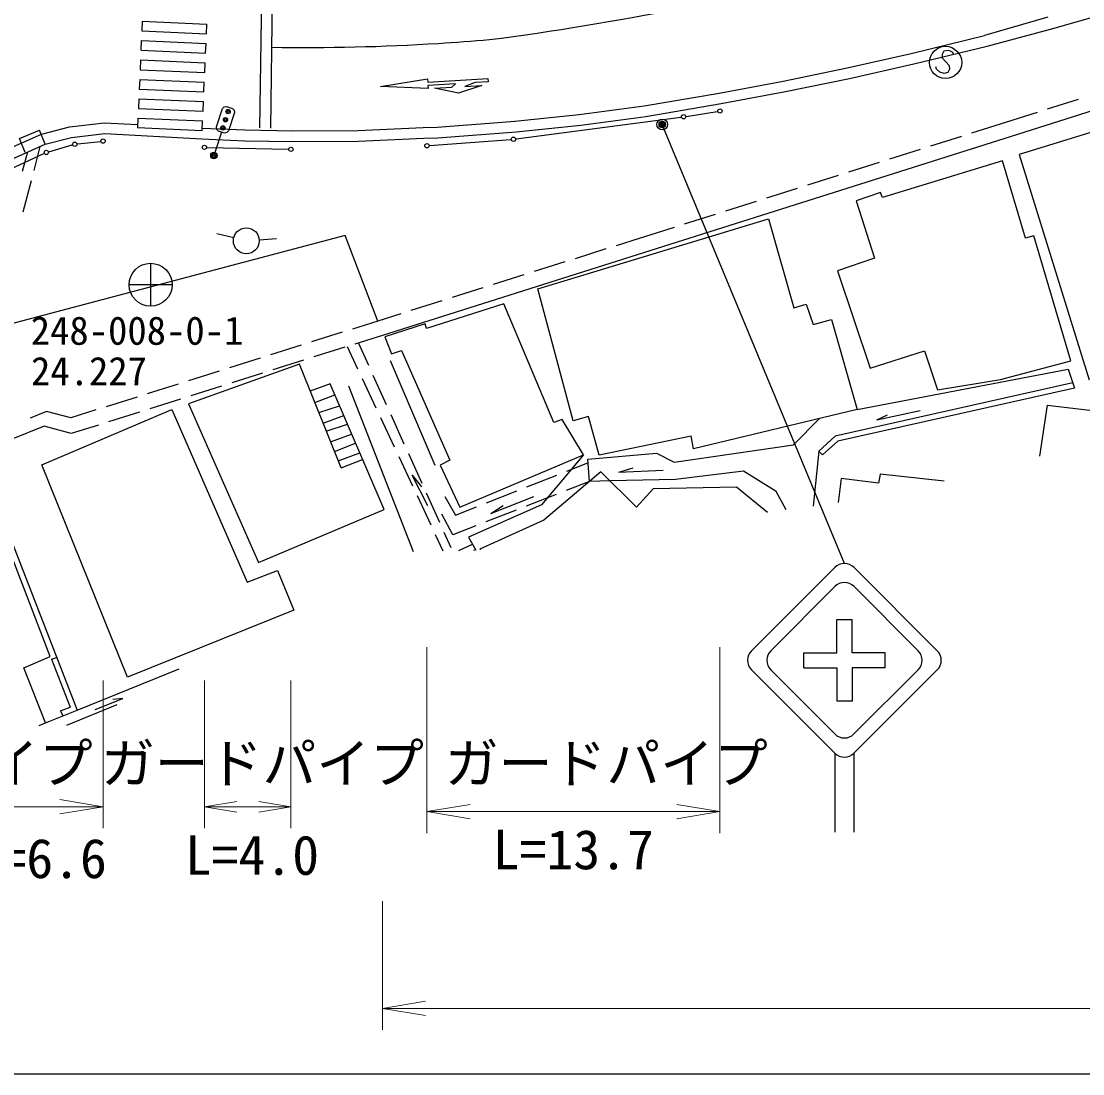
# Model space of a CAD drawing. Units: millimetres, scale not verified. Extents: x 40000 to 680000, y 20000 to 380000.
# Drawn here: x 216464 to 265776, y 205000 to 253896 of the extents above; entities that cross this region are included whole.
import ezdxf
from ezdxf.enums import TextEntityAlignment as Align

# ---------------------------------------------------------------- set-up
doc = ezdxf.new("R2010")
doc.units = ezdxf.units.MM
doc.header["$LTSCALE"] = 1000
doc.header["$PDMODE"] = 32
doc.header["$PDSIZE"] = 500
for name, color, linetype, lineweight in [('M-BGD', 7, 'Continuous', 25), ('M-BMK-OTRS', 5, 'Continuous', 25), ('M-BMK-SRVR', 3, 'Continuous', 25), ('M-STR-HTXT', 7, 'Continuous', 13), ('M-STR-STRC', 7, 'Continuous', 25), ('M-TTL-BAND', 7, 'Continuous', 25)]:
    doc.layers.add(name, color=color, linetype=linetype, lineweight=lineweight)
doc.styles.add('ＭＳ ゴシック', font='')
doc.styles.get('ＭＳ ゴシック').set_extended_font_data('MS Gothic')

# ---------------------------------------------------------------- blocks, each defined once
blk = doc.blocks.new('open_arrow')
at = {"color": 0, "linetype": 'Continuous', "lineweight": -2}
blk.add_lwpolyline([(7.5, 1.25), (0, 0), (7.5, -1.25)], dxfattribs=at)

msp = doc.modelspace()

# ---------------------------------------------------------------- linework, layer by layer
at = {"layer": 'M-BGD'}
for p, q in [((264271, 253534), (267162, 254355)), ((261333, 252744), (264271, 253534)), ((257926, 251913), (261333, 252744)), ((254937, 251241), (257926, 251913)), ((251967, 250627), (254937, 251241)), ((248982, 250067), (251967, 250627)), ((245476, 249476), (248982, 250067)), ((265558, 250262), (264128, 249809)), ((225529, 248984), (225806, 249840)), ((225806, 249840), (225884, 249920)), ((225884, 249920), (225995, 249937)), ((225995, 249937), (226280, 249845)), ((226377, 249656), (226100, 248799)), ((226280, 249845), (226360, 249766)), ((226360, 249766), (226377, 249656)), ((263651, 249658), (262238, 249209)), ((239448, 248757), (242455, 249072)), ((242455, 249072), (245476, 249476)), ((262238, 249209), (260613, 248695)), ((216387, 248453), (217315, 248828)), ((217577, 248179), (217315, 248828)), ((218806, 248501), (220348, 248677)), ((220348, 248677), (224857, 248427)), ((225768, 248749), (225461, 247797)), ((225546, 248873), (225529, 248984)), ((225626, 248795), (225546, 248873)), ((225911, 248703), (225626, 248795)), ((226022, 248720), (225911, 248703)), ((226100, 248799), (226022, 248720)), ((235815, 248480), (239448, 248757)), ((260137, 248544), (258707, 248091)), ((266797, 248935), (262823, 247701)), ((215893, 247428), (217577, 248179)), ((216650, 247804), (216387, 248453)), ((217334, 248070), (217045, 246964)), ((217577, 248179), (218806, 248501)), ((224857, 248427), (226846, 248346)), ((226846, 248346), (229086, 248307)), ((229086, 248307), (232134, 248328)), ((232134, 248328), (235159, 248458)), ((235159, 248458), (235815, 248480)), ((216749, 247810), (216514, 246910)), ((258230, 247940), (256800, 247487)), ((262823, 247701), (266066, 237241)), ((256323, 247336), (254893, 246883)), ((262042, 247403), (256471, 245702)), ((263115, 243812), (262042, 247403)), ((254417, 246732), (252987, 246279)), ((216919, 246480), (216540, 245029)), ((252510, 246128), (251080, 245675)), ((256381, 245933), (255244, 245557)), ((256471, 245702), (256381, 245933)), ((250603, 245524), (249173, 245071)), ((255244, 245557), (256102, 242895)), ((240469, 241465), (251183, 244721)), ((248697, 244920), (247267, 244467)), ((251183, 244721), (252354, 240577)), ((246790, 244316), (245165, 243802)), ((226336, 243835), (225558, 244020)), ((227518, 243741), (228316, 243800)), ((245165, 243802), (244104, 243467)), ((263500, 243924), (263115, 243812)), ((265219, 238113), (263500, 243924)), ((243627, 243316), (242197, 242864)), ((241720, 242713), (240290, 242262)), ((256102, 242895), (254385, 242299)), ((254385, 242299), (255895, 237780)), ((239813, 242111), (238382, 241659)), ((237906, 241509), (236475, 241057)), ((242110, 235339), (240469, 241465)), ((235999, 240906), (234568, 240454)), ((238887, 240760), (235297, 239626)), ((241202, 235256), (238887, 240760)), ((252354, 240577), (252928, 240747)), ((252928, 240747), (253252, 239804)), ((234091, 240304), (233030, 239969)), ((233030, 239969), (231856, 239598)), ((235230, 239832), (233358, 239241)), ((235297, 239626), (235230, 239832)), ((253252, 239804), (254106, 240044)), ((254106, 240044), (255300, 235857)), ((231379, 239448), (229949, 238996)), ((233241, 239301), (231968, 238899)), ((233358, 239241), (233664, 238443)), ((229472, 238846), (228041, 238394)), ((231492, 238749), (230061, 238298)), ((231600, 238783), (232088, 237743)), ((232614, 237895), (232137, 238952)), ((227565, 238244), (226134, 237792)), ((233664, 238443), (234130, 238603)), ((234130, 238603), (236377, 233511)), ((255895, 237780), (258417, 238581)), ((258417, 238581), (259030, 236765)), ((229390, 237971), (224231, 236124)), ((229584, 238147), (228154, 237696)), ((231322, 233143), (229390, 237971)), ((233608, 238134), (235684, 233276)), ((255300, 235857), (265102, 237726)), ((261955, 237247), (265219, 238113)), ((265102, 237726), (265394, 236857)), ((225657, 237642), (224227, 237191)), ((227677, 237545), (226247, 237094)), ((232301, 237291), (232938, 235933)), ((233437, 236072), (232820, 237439)), ((259030, 236765), (261955, 237247)), ((223750, 237040), (222320, 236589)), ((225770, 236943), (224339, 236492)), ((230809, 237046), (229884, 236717)), ((233322, 231216), (230809, 237046)), ((231668, 236962), (234672, 229258)), ((265314, 237095), (254279, 234619)), ((265394, 236857), (254398, 234389)), ((221843, 236438), (220412, 235987)), ((223862, 236342), (222432, 235890)), ((230097, 236189), (231028, 236538)), ((217645, 235770), (216877, 235463)), ((217420, 233293), (223459, 235865)), ((218761, 235466), (217645, 235770)), ((219935, 235836), (218761, 235466)), ((221955, 235740), (220525, 235288)), ((223459, 235865), (226953, 227839)), ((224231, 236124), (227479, 228745)), ((230288, 235713), (231247, 236030)), ((255300, 235857), (247687, 234036)), ((256213, 235382), (258229, 235806)), ((264119, 236059), (263764, 233696)), ((264119, 236059), (270025, 235355)), ((230484, 235226), (231444, 235574)), ((233150, 235480), (233788, 234122)), ((234260, 234249), (233643, 235616)), ((241586, 235400), (241202, 235256)), ((242583, 233753), (241586, 235400)), ((242815, 235529), (242110, 235339)), ((243314, 233737), (242815, 235529)), ((252333, 234224), (253540, 235436)), ((256213, 235382), (256698, 235612)), ((217527, 235077), (216001, 234466)), ((218776, 234736), (217527, 235077)), ((220048, 235138), (218776, 234736)), ((230636, 234848), (231613, 235182)), ((230832, 234361), (231814, 234716)), ((231012, 233913), (231993, 234299)), ((247583, 234624), (243314, 233737)), ((247687, 234036), (247583, 234624)), ((254279, 234619), (253516, 233930)), ((254398, 234389), (253684, 233745)), ((217810, 224388), (214179, 233809)), ((214393, 233899), (219055, 221894)), ((231186, 233480), (232186, 233853)), ((235083, 232426), (234466, 233793)), ((236834, 231322), (242583, 233753)), ((242583, 233753), (240640, 231426)), ((242779, 233554), (245969, 233825)), ((245969, 233825), (246790, 233417)), ((246790, 233417), (252333, 234224)), ((253516, 233930), (253253, 231372)), ((253516, 233930), (253684, 233745)), ((221394, 223417), (217420, 233293)), ((231322, 233143), (232322, 233538)), ((234000, 233670), (234637, 232312)), ((236377, 233511), (235932, 233277)), ((235932, 233277), (236834, 231322)), ((241803, 232996), (242792, 233387)), ((242861, 232521), (242779, 233554)), ((234631, 232811), (235064, 232264)), ((235348, 231384), (234631, 232811)), ((239944, 232260), (241339, 232812)), ((243386, 232968), (240739, 230716)), ((245045, 231318), (243386, 232968)), ((244219, 232951), (244890, 233146)), ((244219, 232951), (246277, 233039)), ((250011, 232990), (246859, 232604)), ((251532, 232043), (250011, 232990)), ((256364, 232856), (256281, 232441)), ((259343, 232525), (256364, 232856)), ((242861, 232521), (241779, 232098)), ((243816, 232541), (242861, 232521)), ((246859, 232604), (243816, 232541)), ((254559, 232648), (254414, 231536)), ((256281, 232441), (254559, 232648)), ((234850, 231859), (235487, 230501)), ((235906, 230603), (235289, 231970)), ((236141, 231818), (236631, 230948)), ((238084, 231523), (239479, 232075)), ((238276, 231024), (240278, 231817)), ((241314, 231916), (239917, 231370)), ((245827, 232176), (245045, 231318)), ((249688, 232252), (245827, 232176)), ((251136, 231074), (249688, 232252)), ((251998, 231195), (251532, 232043)), ((236631, 230948), (237620, 231339)), ((240640, 231426), (237234, 229934)), ((238276, 231024), (238848, 231400)), ((227479, 228745), (233322, 231216)), ((236507, 230037), (236010, 230993)), ((239451, 231188), (238054, 230642)), ((237588, 230460), (236507, 230037)), ((240739, 230716), (237768, 229367)), ((235699, 230049), (236056, 229288)), ((236434, 229434), (236112, 230148)), ((237234, 229934), (237581, 229327)), ((236789, 229308), (237422, 229606)), ((237484, 229324), (237562, 229361)), ((237768, 229367), (237795, 229332)), ((226953, 227839), (228376, 228377)), ((228376, 228377), (229126, 226538)), ((229126, 226538), (221394, 223417)), ((216586, 223858), (217810, 224388)), ((217869, 224257), (218105, 224341)), ((217869, 224257), (218733, 222033)), ((217591, 221303), (216586, 223858)), ((219055, 221894), (223794, 223815)), ((219902, 221926), (221184, 222428)), ((221184, 222428), (220725, 222384)), ((218293, 221856), (218733, 222033)), ((220905, 222142), (218563, 221181)), ((217591, 221303), (219055, 221894)), ((218293, 221856), (218396, 221628)), ((217299, 221181), (217591, 221303))]:
    msp.add_line(p, q, dxfattribs=at)
for centre, radius in [((226076, 249701), 100), ((226076, 249701), 50), ((225830, 248939), 100), ((225953, 249320), 100), ((225953, 249320), 50), ((225830, 248939), 50), ((225415, 247655), 150), ((225415, 247655), 100), ((225415, 247655), 50), ((226920, 243696), 600)]:
    msp.add_circle(centre, radius, dxfattribs=at)
msp.add_arc((221498, 382590), 130622, 277.35492, 285.20334, dxfattribs=at)
at = {"layer": 'M-BMK-OTRS'}
for p, q in [((279097, 253823), (262449, 248542)), ((262449, 248542), (245376, 243134)), ((231518, 243942), (215405, 239676)), ((233030, 239969), (231518, 243942)), ((245376, 243134), (233241, 239301))]:
    msp.add_line(p, q, dxfattribs=at)
at = {"layer": 'M-BMK-SRVR'}
for p, q in [((222473, 242653), (222473, 240653)), ((223473, 241653), (221473, 241653))]:
    msp.add_line(p, q, dxfattribs=at)
msp.add_circle((222473, 241653), 1000, dxfattribs=at)
at = {"layer": 'M-STR-HTXT'}
for p, q in [((235310, 224816), (235310, 216181)), ((248918, 224816), (248918, 216181)), ((220264, 223272), (220264, 216402)), ((224972, 223272), (224972, 216402)), ((228995, 223272), (228995, 216402)), ((214277, 217402), (220264, 217402)), ((224972, 217402), (228995, 217402)), ((235310, 217181), (248918, 217181)), ((233241, 213022), (233241, 207038)), ((233241, 208038), (552844, 208038))]:
    msp.add_line(p, q, dxfattribs=at)
at = {"layer": 'M-STR-STRC'}
for p, q in [((227634, 255440), (227539, 248941)), ((228134, 255433), (228039, 248934)), ((264152, 254083), (261215, 253229)), ((222089, 253892), (222068, 253443)), ((222089, 253892), (225092, 253755)), ((225072, 253306), (225092, 253755)), ((222028, 252544), (222048, 252994)), ((222048, 252994), (225051, 252857)), ((222068, 253443), (225072, 253306)), ((257808, 252398), (261215, 253229)), ((222028, 252544), (225031, 252407)), ((225031, 252407), (225051, 252857)), ((259322, 252512), (259238, 252350)), ((259521, 252543), (259322, 252512)), ((259635, 252506), (259521, 252543)), ((259740, 252440), (259635, 252506)), ((222007, 252095), (221987, 251645)), ((222007, 252095), (225010, 251958)), ((254827, 251728), (257808, 252398)), ((259238, 252350), (259249, 252189)), ((259249, 252189), (259575, 251832)), ((259778, 252365), (259740, 252440)), ((221987, 251645), (224990, 251508)), ((224990, 251508), (225010, 251958)), ((251866, 251117), (254827, 251728)), ((258988, 251674), (258958, 251779)), ((259131, 251533), (258988, 251674)), ((259331, 251469), (259131, 251533)), ((259502, 251508), (259331, 251469)), ((259586, 251670), (259502, 251508)), ((259575, 251832), (259586, 251670)), ((221966, 251196), (221946, 250746)), ((221966, 251196), (224969, 251059)), ((224949, 250609), (224969, 251059)), ((233159, 250860), (235341, 251215)), ((235341, 251215), (235350, 251065)), ((235350, 251065), (238146, 251230)), ((237550, 251045), (237065, 250866)), ((238154, 251081), (237550, 251045)), ((238146, 251230), (238154, 251081)), ((248889, 250558), (251866, 251117)), ((221946, 250746), (224949, 250609)), ((235368, 250765), (233159, 250860)), ((236644, 250991), (235359, 250915)), ((235359, 250915), (235368, 250765)), ((235668, 250783), (236466, 250830)), ((236783, 250549), (235668, 250783)), ((236466, 250830), (236644, 250991)), ((237864, 250913), (236783, 250549)), ((237065, 250866), (237864, 250913)), ((245401, 249970), (248889, 250558)), ((221925, 250297), (221905, 249847)), ((221925, 250297), (224928, 250160)), ((224908, 249710), (224928, 250160)), ((221905, 249847), (224908, 249710)), ((239396, 249255), (242389, 249567)), ((242389, 249567), (245401, 249970)), ((247359, 249476), (248795, 249706)), ((218714, 248994), (220334, 249178)), ((220334, 249178), (221870, 249093)), ((221884, 249398), (221864, 248948)), ((221884, 249398), (224887, 249261)), ((224867, 248811), (224887, 249261)), ((235787, 248979), (239410, 249256)), ((239455, 248427), (247112, 249439)), ((254704, 228707), (246243, 249099)), ((215658, 247870), (217411, 248652)), ((217411, 248652), (218714, 248994)), ((224867, 248811), (221864, 248948)), ((224878, 248926), (226855, 248846)), ((226855, 248846), (229082, 248807)), ((229082, 248807), (232122, 248827)), ((232122, 248827), (235142, 248958)), ((235142, 248958), (235787, 248979)), ((217750, 247833), (218833, 248148)), ((219077, 248197), (220139, 248314)), ((235435, 248122), (239206, 248401)), ((215950, 247025), (217517, 247746)), ((225097, 248035), (228870, 247947)), ((254258, 228522), (250389, 224654)), ((255150, 228522), (259018, 224653)), ((251281, 224654), (254258, 227631)), ((255150, 227630), (258126, 224654)), ((254350, 224561), (254351, 226100)), ((254351, 226100), (255057, 226100)), ((255057, 224561), (255057, 226100)), ((252812, 223855), (252812, 224561)), ((252812, 224561), (254350, 224561)), ((256595, 224561), (255057, 224561)), ((256595, 223855), (256595, 224561)), ((250389, 223762), (254257, 219894)), ((251281, 223762), (254257, 220785)), ((252812, 223855), (254350, 223855)), ((254350, 223855), (254350, 222316)), ((255057, 223855), (255057, 222316)), ((256595, 223855), (255057, 223855)), ((255149, 220785), (258126, 223762)), ((259018, 223762), (255149, 219893)), ((255057, 222316), (254350, 222316)), ((254258, 219894), (254258, 216220)), ((255149, 219893), (255149, 216220))]:
    msp.add_line(p, q, dxfattribs=at)
for centre, radius in [((259402, 251982), 750), ((247235, 249456), 100), ((248918, 249726), 100), ((246243, 249099), 150), ((246243, 249099), 120), ((246243, 249099), 90), ((246243, 249099), 60), ((246243, 249099), 30), ((246243, 249099), 20), ((218953, 248183), 100), ((220264, 248328), 100), ((224972, 248037), 100), ((228995, 247944), 100), ((235310, 248113), 100), ((239331, 248410), 100), ((217630, 247799), 100)]:
    msp.add_circle(centre, radius, dxfattribs=at)
for centre, radius, start, end in [((229176, 359023), 106365, 273.59351, 274.87741), ((229572, 354048), 101375, 269.16452, 273.54649), ((254704, 228076), 631, 44.994, 134.994), ((254704, 227185), 631, 44.9939, 134.994), ((250835, 224208), 631, 134.994, 224.994), ((251727, 224208), 631, 134.994, 224.9941), ((257680, 224208), 631, 314.9941, 44.9939), ((258572, 224208), 631, 314.994, 44.994), ((254703, 221231), 631, 224.9941, 314.9941), ((254703, 220339), 631, 224.994, 314.994)]:
    msp.add_arc(centre, radius, start, end, dxfattribs=at)
msp.add_point((246243, 249099), dxfattribs=at)
at = {"layer": 'M-TTL-BAND'}
msp.add_line((40000, 205000), (579000, 205000), dxfattribs=at)

# ---------------------------------------------------------------- block references
at = {"layer": 'M-STR-HTXT', "rotation": 180}
for p, xscale, yscale in [((220264, 217402), 267, 267), ((228995, 217402), 200, 200), ((248918, 217181), 267, 267)]:
    msp.add_blockref('open_arrow', p, dxfattribs=dict(at, xscale=xscale, yscale=yscale))
at = {"layer": 'M-STR-HTXT'}
for p, xscale, yscale in [((224972, 217402), 200, 200), ((235310, 217181), 267, 267), ((233241, 208038), 267, 267)]:
    msp.add_blockref('open_arrow', p, dxfattribs=dict(at, xscale=xscale, yscale=yscale))

# ---------------------------------------------------------------- texts
at = {"layer": 'M-BMK-SRVR', "style": 'ＭＳ ゴシック'}
for s, p in [('248-008-0-1', (216905, 238469)), ('24.227', (216919, 236591))]:
    msp.add_text(s, height=1320, dxfattribs=at).set_placement(p, align=Align.BOTTOM_LEFT)
at = {"layer": 'M-STR-HTXT', "style": 'ＭＳ ゴシック'}
for p in [(212283, 219423), (227672, 219423), (243643, 219423)]:
    msp.add_text('ガードパイプ', height=1833, dxfattribs=at).set_placement(p, align=Align.MIDDLE_CENTER)
for s, p in [('L=4.0', (227183, 213692)), ('L=13.7', (242111, 213951)), ('L=6.6', (217324, 213539))]:
    msp.add_text(s, height=1833, dxfattribs=at).set_placement(p, align=Align.BOTTOM_CENTER)

doc.saveas('drawing.dxf')
